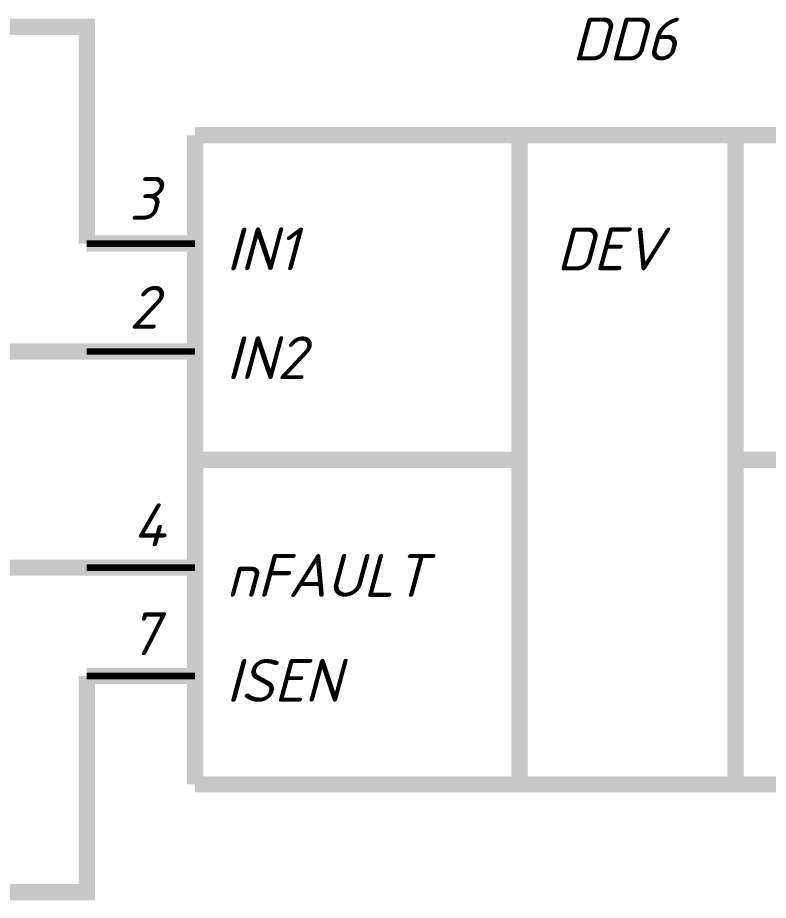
# Model space of a CAD drawing. Header units: inches. Extents: x 0 to 841, y 0 to 594.
# Drawn here: x 696.79 to 731.51, y 232.12 to 272.92 of the extents above; entities that cross this region are included whole.
import ezdxf

# ---------------------------------------------------------------- set-up
doc = ezdxf.new("R2010")
doc.units = ezdxf.units.IN
doc.layers.add('Sheet', color=255, linetype='Continuous')
doc.styles.get("Standard").update_dxf_attribs({"font": 'isocpeui.ttf'})

msp = doc.modelspace()

# ---------------------------------------------------------------- linework, layer by layer
at = {"layer": 'Sheet'}
for points in [[(699.987, 262.48, 0.749, 0.749, 0), (699.987, 262.48, 0.749, 0.749, 0), (699.987, 272.497, 0.749, 0.749, 0), (695.002, 272.497, 0.749, 0.749, 0)], [(704.996, 267.489, 0.749, 0.749, 0), (745.015, 267.489, 0.749, 0.749, 0)], [(704.996, 237.483, 0.749, 0.749, 0), (704.996, 267.489, 0.749, 0.749, 0)], [(719.997, 267.489, 0.749, 0.749, 0), (719.997, 237.483, 0.749, 0.749, 0)], [(729.991, 267.489, 0.749, 0.749, 0), (729.991, 237.483, 0.749, 0.749, 0)], [(699.987, 257.494, 0.749, 0.749, 0), (695.002, 257.494, 0.749, 0.749, 0), (695.002, 262.48, 0.749, 0.749, 0)], [(699.987, 262.48, 0.749, 0.749, 0), (704.996, 262.48, 0.749, 0.749, 0)], [(704.996, 262.48, 0.3, 0.3, 0), (699.987, 262.48, 0.3, 0.3, 0)], [(699.987, 257.494, 0.749, 0.749, 0), (704.996, 257.494, 0.749, 0.749, 0)], [(704.996, 257.494, 0.3, 0.3, 0), (699.987, 257.494, 0.3, 0.3, 0)], [(719.997, 252.486, 0.749, 0.749, 0), (704.996, 252.486, 0.749, 0.749, 0)], [(745.015, 252.486, 0.749, 0.749, 0), (730.014, 252.486, 0.749, 0.749, 0)], [(695.002, 247.5, 0.749, 0.749, 0), (699.987, 247.5, 0.749, 0.749, 0), (699.987, 247.5, 0.749, 0.749, 0)], [(699.987, 247.5, 0.749, 0.749, 0), (704.996, 247.5, 0.749, 0.749, 0)], [(704.996, 247.5, 0.3, 0.3, 0), (699.987, 247.5, 0.3, 0.3, 0)], [(699.987, 242.492, 0.749, 0.749, 0), (699.987, 242.492, 0.749, 0.749, 0), (699.987, 232.497, 0.749, 0.749, 0), (695.002, 232.497, 0.749, 0.749, 0)], [(699.987, 242.492, 0.749, 0.749, 0), (704.996, 242.492, 0.749, 0.749, 0)], [(704.996, 242.492, 0.3, 0.3, 0), (699.987, 242.492, 0.3, 0.3, 0)], [(745.015, 237.483, 0.749, 0.749, 0), (704.996, 237.483, 0.749, 0.749, 0)]]:
    msp.add_lwpolyline(points, format="xyseb", dxfattribs=at)

# ---------------------------------------------------------------- texts
for s, height, p in [('DD6', 1.9764, (722.423, 270.947)), ('3', 1.976, (701.941, 263.581)), ('IN1', 1.9764, (706.433, 261.245)), ('DEV', 1.9764, (721.704, 261.245)), ('2', 1.976, (701.941, 258.55)), ('IN2', 1.9764, (706.433, 256.214)), ('4', 1.976, (702.121, 248.488)), ('nFAULT', 1.9764, (706.433, 246.152)), ('7', 1.976, (701.941, 243.457)), ('ISEN', 1.9764, (706.433, 241.301))]:
    msp.add_text(s, height=height, dxfattribs=at).set_placement(p)

doc.saveas('drawing.dxf')
